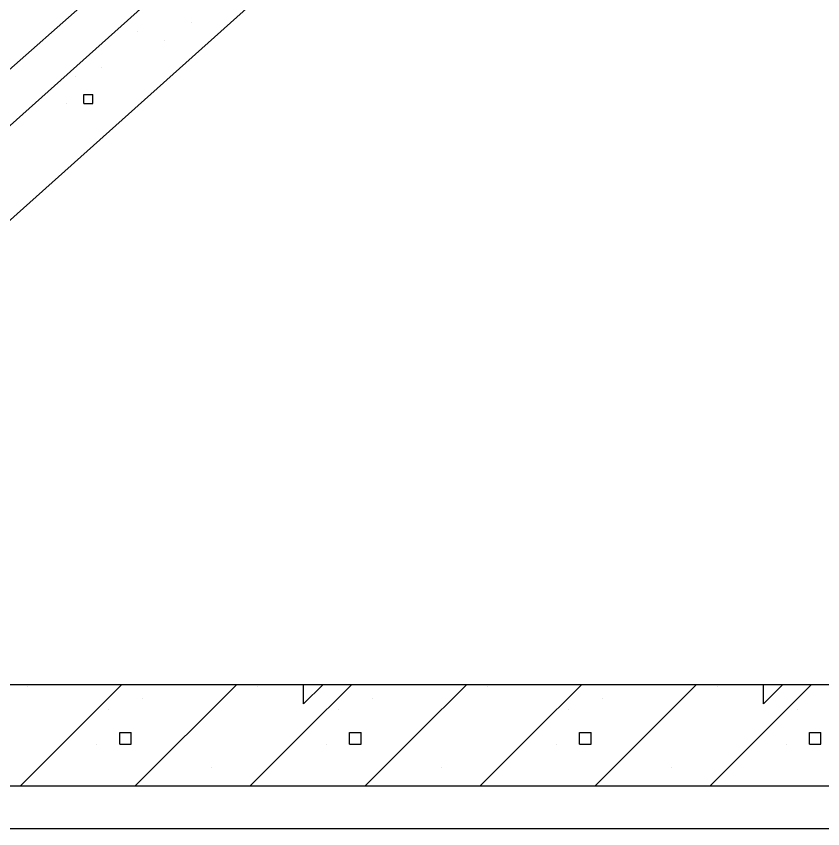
# Model space of a CAD drawing. Header units: metres. Extents: x 15851 to 18257, y 9297 to 11412.
# Drawn here: x 16406 to 17037, y 9901 to 10537 of the extents above; entities that cross this region are included whole.
import ezdxf

# ---------------------------------------------------------------- set-up
doc = ezdxf.new("R2010")
doc.units = ezdxf.units.M

msp = doc.modelspace()

# ---------------------------------------------------------------- linework, layer by layer
for p, q in [((16035.01, 10173.32), (17165.81, 11170.78)), ((16542.67, 10532.01), (16542.67, 10532.01)), ((16500.67, 10525.01), (16500.67, 10525.01)), ((16521.67, 10518.01), (16521.67, 10518.01)), ((16472.67, 10497.01), (16472.67, 10497.01)), ((16451.67, 10490.01), (16451.67, 10490.01)), ((16458.67, 10469.01), (16458.67, 10476.01)), ((16458.67, 10476.01), (16465.67, 10476.01)), ((16465.67, 10469.01), (16465.67, 10476.01)), ((16444.67, 10469.01), (16444.67, 10469.01)), ((16458.67, 10469.01), (16465.67, 10469.01)), ((16450.67, 9976.01), (16488.39, 10013.72)), ((16498.59, 9933.92), (16578.39, 10013.72)), ((16630.67, 9998.51), (16645.89, 10013.72)), ((16630.67, 9998.51), (16630.67, 10013.72)), ((16630.67, 9976.01), (16668.39, 10013.72)), ((16720.67, 9976.01), (16758.39, 10013.72)), ((16810.67, 9976.01), (16848.39, 10013.72)), ((16858.59, 9933.92), (16938.39, 10013.72)), ((16990.67, 9998.51), (17005.89, 10013.72)), ((16990.67, 9998.51), (16990.67, 10013.72)), ((16990.67, 9976.01), (17028.39, 10013.72)), ((16414.67, 10012.01), (16414.67, 10012.01)), ((16594.67, 10012.01), (16594.67, 10012.01)), ((16774.67, 10012.01), (16774.67, 10012.01)), ((16954.67, 10012.01), (16954.67, 10012.01)), ((16504.67, 10003.01), (16504.67, 10003.01)), ((16684.67, 10003.01), (16684.67, 10003.01)), ((16864.67, 10003.01), (16864.67, 10003.01)), ((16477.67, 9994.01), (16477.67, 9994.01)), ((16657.67, 9994.01), (16657.67, 9994.01)), ((16837.67, 9994.01), (16837.67, 9994.01)), ((17017.67, 9994.01), (17017.67, 9994.01)), ((16408.59, 9933.92), (16450.67, 9976.01)), ((16450.67, 9976.01), (16450.67, 9976.01)), ((16486.67, 9967.01), (16486.67, 9976.01)), ((16486.67, 9976.01), (16495.67, 9976.01)), ((16495.67, 9967.01), (16495.67, 9976.01)), ((16588.59, 9933.92), (16630.67, 9976.01)), ((16630.67, 9976.01), (16630.67, 9976.01)), ((16666.67, 9967.01), (16666.67, 9976.01)), ((16666.67, 9976.01), (16675.67, 9976.01)), ((16675.67, 9967.01), (16675.67, 9976.01)), ((16678.59, 9933.92), (16720.67, 9976.01)), ((16720.67, 9976.01), (16720.67, 9976.01)), ((16768.59, 9933.92), (16810.67, 9976.01)), ((16810.67, 9976.01), (16810.67, 9976.01)), ((16846.67, 9967.01), (16846.67, 9976.01)), ((16846.67, 9976.01), (16855.67, 9976.01)), ((16855.67, 9967.01), (16855.67, 9976.01)), ((16948.59, 9933.92), (16990.67, 9976.01)), ((16990.67, 9976.01), (16990.67, 9976.01)), ((17026.67, 9967.01), (17026.67, 9976.01)), ((17026.67, 9976.01), (17035.67, 9976.01)), ((17035.67, 9967.01), (17035.67, 9976.01)), ((16468.67, 9967.01), (16468.67, 9967.01)), ((16486.67, 9967.01), (16495.67, 9967.01)), ((16648.67, 9967.01), (16648.67, 9967.01)), ((16666.67, 9967.01), (16675.67, 9967.01)), ((16828.67, 9967.01), (16828.67, 9967.01)), ((16846.67, 9967.01), (16855.67, 9967.01)), ((17008.67, 9967.01), (17008.67, 9967.01)), ((17026.67, 9967.01), (17035.67, 9967.01)), ((16558.67, 9949.01), (16558.67, 9949.01)), ((16738.67, 9949.01), (16738.67, 9949.01)), ((16918.67, 9949.01), (16918.67, 9949.01)), ((17252.28, 9900.67), (16221.26, 9900.67))]:
    msp.add_line(p, q)
for points in [[(16074.92, 10160.02), (17159.16, 11130.88)], [(17219.03, 11110.93), (16131.72, 10136.63)], [(16189.33, 10013.72), (17644.74, 10013.72)], [(17285.54, 9933.92), (16108.18, 9933.92)]]:
    msp.add_lwpolyline(points)

doc.saveas('drawing.dxf')
